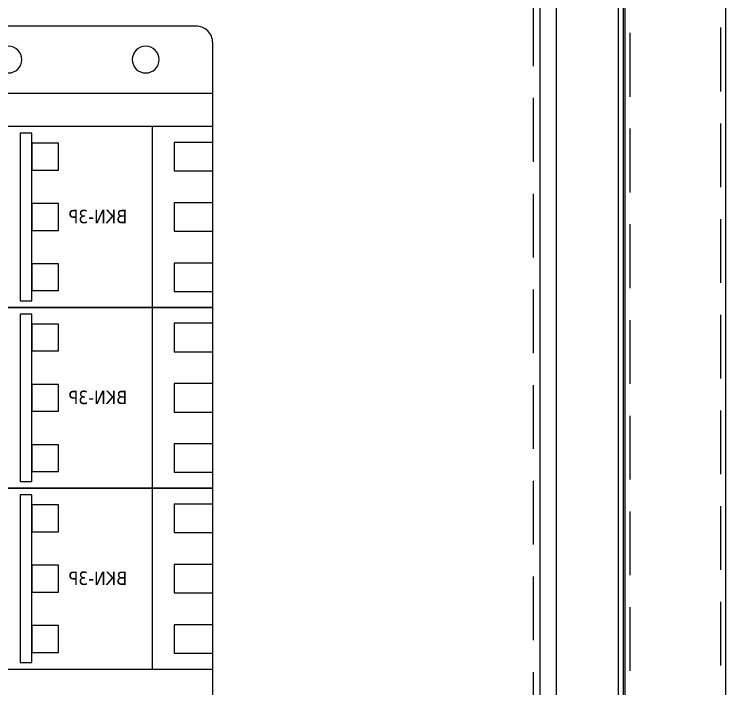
# Model space of a CAD drawing. Header units: millimetres. Extents: x 123558 to 149079, y -1073 to 14418.
# Drawn here: x 131505.3 to 131717.8, y 666 to 867.4 of the extents above; entities that cross this region are included whole.
import ezdxf

# ---------------------------------------------------------------- set-up
doc = ezdxf.new("R2010")
doc.units = ezdxf.units.MM
doc.header["$LTSCALE"] = 3
doc.linetypes.add('HIDDEN', pattern=[9.525, 6.35, -3.175])
doc.layers.add('@.VISIBLE', color=7, linetype='Continuous')
doc.styles.add('Tahoma (Input Text)', font='tahoma.ttf')

# ---------------------------------------------------------------- blocks, each defined once
blk = doc.blocks.new('*U53')
for points in [[(-543.89, -2654.33), (-489.89, -2654.33), (-489.89, -2735.33), (-543.89, -2735.33)], [(-541.89, -2677.83), (-491.89, -2677.83), (-491.89, -2681.33), (-541.89, -2681.33)], [(-538.89, -2681.33), (-530.89, -2681.33), (-530.89, -2689.33), (-538.89, -2689.33)], [(-520.89, -2681.33), (-512.89, -2681.33), (-512.89, -2689.33), (-520.89, -2689.33)], [(-502.89, -2681.33), (-494.89, -2681.33), (-494.89, -2689.33), (-502.89, -2689.33)]]:
    blk.add_lwpolyline(points, close=True)
at = {"color": 1}
for points in [[(-539.14, -2665.83), (-530.64, -2665.83), (-530.64, -2654.33), (-539.14, -2654.33)], [(-521.14, -2665.83), (-512.64, -2665.83), (-512.64, -2654.33), (-521.14, -2654.33)], [(-503.14, -2665.83), (-494.64, -2665.83), (-494.64, -2654.33), (-503.14, -2654.33)], [(-539.14, -2723.83), (-530.64, -2723.83), (-530.64, -2735.33), (-539.14, -2735.33)], [(-521.14, -2723.83), (-512.64, -2723.83), (-512.64, -2735.33), (-521.14, -2735.33)], [(-503.14, -2723.83), (-494.64, -2723.83), (-494.64, -2735.33), (-503.14, -2735.33)]]:
    blk.add_lwpolyline(points, close=True, dxfattribs=at)
at = {"color": 3}
blk.add_lwpolyline([(-543.89, -2672.33), (-489.89, -2672.33), (-489.89, -2717.33), (-543.89, -2717.33)], close=True, dxfattribs=at)
at = {"color": 4, "insert": (-519.02, -2709.77), "char_height": 4, "attachment_point": 1, "rotation": 90, "style": 'Tahoma (Input Text)'}
blk.add_mtext_dynamic_manual_height_columns('BKN-3P', width=12.1435, gutter_width=1, heights=[0], dxfattribs=at)
blk = doc.blocks.new('*U109')
at = {"layer": '@.VISIBLE'}
for p, q in [((0, 81), (0, 0)), ((182, 81), (182, 0))]:
    blk.add_line(p, q, dxfattribs=at)
blk.add_lwpolyline([(202, 76), (202, 5, -0.414214), (197, 0), (-15, 0, -0.414214), (-20, 5), (-20, 76, -0.414214), (-15, 81), (197, 81, -0.414214)], format="xyb", close=True, dxfattribs=at)
at = {"layer": '@.VISIBLE', "color": 2}
for centre in [(-10, 61), (192, 61), (-10, 20), (192, 20)]:
    blk.add_circle(centre, 4, dxfattribs=at)

msp = doc.modelspace()

# ---------------------------------------------------------------- linework, layer by layer
at = {"layer": '@.VISIBLE'}
for points in [[(131117.76, 471.33), (131717.76, 471.33), (131717.76, 1271.33), (131117.76, 1271.33)], [(131147.76, 501.33), (131687.76, 501.33), (131687.76, 1241.33), (131147.76, 1241.33)]]:
    msp.add_lwpolyline(points, close=True, dxfattribs=at)
at = {"layer": '@.VISIBLE', "linetype": 'HIDDEN'}
for points in [[(131119.26, 472.83), (131716.26, 472.83), (131716.26, 1269.83), (131119.26, 1269.83)], [(131146.26, 499.83), (131689.26, 499.83), (131689.26, 1242.83), (131146.26, 1242.83)]]:
    msp.add_lwpolyline(points, close=True, dxfattribs=at)
at = {"layer": '@.VISIBLE', "color": 6}
for points in [[(131148.26, 501.83), (131687.26, 501.83), (131687.26, 1240.83), (131148.26, 1240.83)], [(131149.76, 503.33), (131685.76, 503.33), (131685.76, 1239.33), (131149.76, 1239.33)], [(131168.26, 521.83), (131667.26, 521.83), (131667.26, 1220.83), (131168.26, 1220.83)]]:
    msp.add_lwpolyline(points, close=True, dxfattribs=at)
at = {"layer": '@.VISIBLE', "color": 151}
msp.add_lwpolyline([(131173.26, 1215.83), (131662.26, 1215.83), (131662.26, 526.83), (131173.26, 526.83)], close=True, dxfattribs=at)
at = {"layer": '@.VISIBLE', "color": 151, "linetype": 'HIDDEN'}
msp.add_lwpolyline([(131175.26, 1213.83), (131660.26, 1213.83), (131660.26, 528.83), (131175.26, 528.83)], close=True, dxfattribs=at)

# ---------------------------------------------------------------- block references
at = {"xscale": -1, "rotation": 90}
for p in [(128829.23, 289.94), (128829.23, 235.94), (128829.23, 181.94)]:
    msp.add_blockref('*U53', p, dxfattribs=at)
at = {"layer": '@.VISIBLE', "xscale": -1, "rotation": 90}
msp.add_blockref('*U109', (131564.57, 843.83), dxfattribs=at)

doc.saveas('drawing.dxf')
